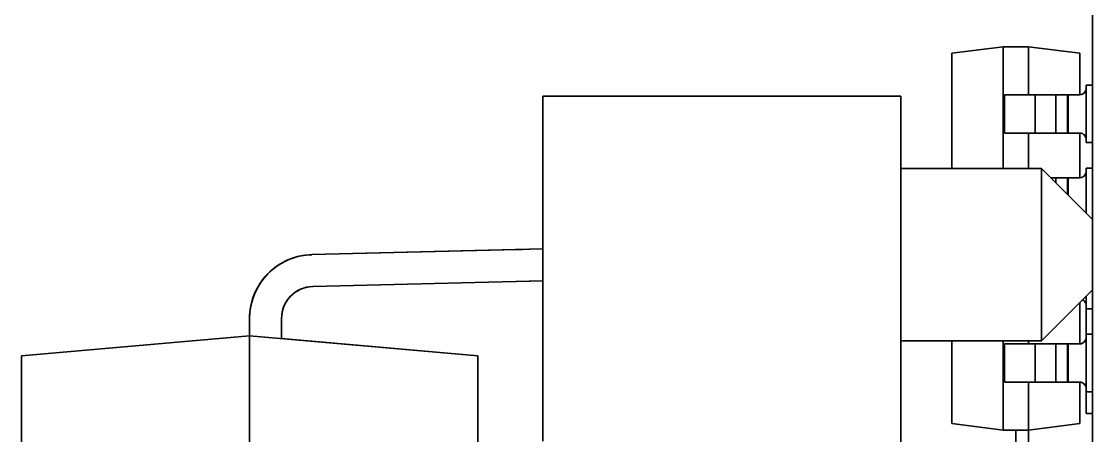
# Model space of a CAD drawing. Extents: x 146 to 1134, y 78 to 926.
# Drawn here: x 280.27 to 288.65, y 337.11 to 340.36 of the extents above; entities that cross this region are included whole.
import ezdxf

# ---------------------------------------------------------------- set-up
doc = ezdxf.new("R2010")
doc.units = 0

msp = doc.modelspace()

# ---------------------------------------------------------------- linework, layer by layer
at = {"color": 7, "lineweight": 35}
msp.add_line((288.6542, 350.7385), (288.6542, 329.0758), dxfattribs=at)
msp.add_line((288.6542, 350.7385), (288.6542, 329.0758), dxfattribs=at)
at = {"color": 7, "lineweight": 35, "ltscale": 0.0189}
msp.add_line((288.6542, 339.8572), (288.6542, 340.6132), dxfattribs=at)
at = {"color": 7, "lineweight": 35, "ltscale": 0.010078}
for p, q in [((287.9542, 340.1572), (287.5542, 340.1072)), ((287.5542, 340.1072), (287.9542, 340.1572)), ((287.9542, 340.1572), (287.5542, 340.1072)), ((288.5542, 340.1072), (288.1542, 340.1572)), ((288.1542, 340.1572), (288.5542, 340.1072)), ((288.5542, 340.1072), (288.1542, 340.1572)), ((287.9542, 337.1572), (287.5542, 337.2072)), ((287.5542, 337.2072), (287.9542, 337.1572)), ((288.5542, 337.2072), (288.1542, 337.1572)), ((288.1542, 337.1572), (288.5542, 337.2072))]:
    msp.add_line(p, q, dxfattribs=at)
at = {"color": 7, "lineweight": 35, "ltscale": 0.005}
for p, q in [((288.1542, 340.1572), (287.9542, 340.1572)), ((287.9542, 340.1572), (288.1542, 340.1572)), ((287.9542, 340.1572), (288.1542, 340.1572)), ((288.6542, 339.2072), (288.6542, 339.4072)), ((288.6042, 337.9072), (288.6042, 338.1072)), ((288.6542, 338.1072), (288.6542, 337.9072)), ((288.6542, 337.9072), (288.6542, 338.1072)), ((288.1542, 337.1572), (287.9542, 337.1572)), ((287.9542, 337.1572), (288.1542, 337.1572))]:
    msp.add_line(p, q, dxfattribs=at)
at = {"color": 7, "lineweight": 35, "ltscale": 0.0238}
msp.add_line((287.9542, 339.2052), (287.9542, 340.1572), dxfattribs=at)
at = {"color": 7, "lineweight": 35, "ltscale": 0.023801}
msp.add_line((287.9542, 340.1572), (287.9542, 339.2051), dxfattribs=at)
at = {"color": 7, "lineweight": 35, "ltscale": 0.009375}
for p, q in [((288.1542, 339.7822), (288.1542, 340.1572)), ((288.1542, 340.1572), (288.1542, 339.7822)), ((288.1542, 337.1572), (288.1542, 337.5322)), ((288.1542, 337.5322), (288.1542, 337.1572))]:
    msp.add_line(p, q, dxfattribs=at)
at = {"color": 7, "lineweight": 35, "ltscale": 0.022551}
msp.add_line((287.5542, 340.1072), (287.5542, 339.2051), dxfattribs=at)
msp.add_line((287.5542, 340.1072), (287.5542, 339.2051), dxfattribs=at)
at = {"color": 7, "lineweight": 35, "ltscale": 0.02255}
msp.add_line((287.5542, 339.2052), (287.5542, 340.1072), dxfattribs=at)
at = {"color": 7, "lineweight": 35, "ltscale": 0.008125}
for p, q in [((288.5542, 339.7822), (288.5542, 340.1072)), ((288.5542, 340.1072), (288.5542, 339.7822)), ((288.5542, 337.2072), (288.5542, 337.5322)), ((288.5542, 337.5322), (288.5542, 337.2072))]:
    msp.add_line(p, q, dxfattribs=at)
at = {"color": 7, "lineweight": 35, "ltscale": 0.000353663}
for p, q in [((288.5996, 339.8114), (288.592, 339.7995)), ((288.5996, 337.8614), (288.592, 337.8495))]:
    msp.add_line(p, q, dxfattribs=at)
at = {"color": 7, "lineweight": 35, "ltscale": 0.00125}
for p, q in [((288.6042, 339.8572), (288.6542, 339.8572)), ((288.6542, 339.8572), (288.6042, 339.8572)), ((288.6542, 339.8572), (288.6042, 339.8572)), ((288.6042, 339.8572), (288.6542, 339.8572)), ((288.6542, 339.8572), (288.6042, 339.8572)), ((288.5542, 339.7822), (288.5042, 339.7822)), ((288.6042, 339.4072), (288.6542, 339.4072)), ((288.6542, 339.4072), (288.6042, 339.4072)), ((288.6042, 339.2072), (288.6542, 339.2072)), ((288.6542, 339.2072), (288.6042, 339.2072)), ((288.6542, 339.2072), (288.6042, 339.2072)), ((288.6042, 339.2072), (288.6542, 339.2072)), ((288.6542, 339.2072), (288.6042, 339.2072)), ((288.5542, 339.1322), (288.5042, 339.1322)), ((288.6042, 338.1072), (288.6542, 338.1072)), ((288.6542, 338.1072), (288.6042, 338.1072)), ((288.6042, 337.9072), (288.6542, 337.9072)), ((288.6542, 337.9072), (288.6042, 337.9072)), ((288.6542, 337.9072), (288.6042, 337.9072)), ((288.6042, 337.9072), (288.6542, 337.9072)), ((288.6542, 337.9072), (288.6042, 337.9072)), ((288.5542, 337.8322), (288.5042, 337.8322)), ((288.6042, 337.4572), (288.6542, 337.4572)), ((288.6542, 337.4572), (288.6042, 337.4572)), ((288.6042, 337.2862), (288.6542, 337.2862)), ((288.6542, 337.2862), (288.6042, 337.2862))]:
    msp.add_line(p, q, dxfattribs=at)
at = {"color": 7, "lineweight": 35, "ltscale": 0.000611115}
msp.add_line((288.6042, 339.8572), (288.6042, 339.8327), dxfattribs=at)
at = {"color": 7, "lineweight": 35, "ltscale": 0.000602722}
for p, q in [((288.6042, 339.8331), (288.6042, 339.8572)), ((288.6042, 339.8331), (288.6042, 339.8572)), ((288.6042, 339.183), (288.6042, 339.2072)), ((288.6042, 339.183), (288.6042, 339.2072)), ((288.6042, 337.8831), (288.6042, 337.9072)), ((288.6042, 337.8831), (288.6042, 337.9072))]:
    msp.add_line(p, q, dxfattribs=at)
at = {"color": 7, "lineweight": 35, "ltscale": 0.01125}
for p, q in [((288.6042, 339.8572), (288.6042, 339.4072)), ((288.6542, 339.4072), (288.6542, 339.8572)), ((288.6042, 337.9072), (288.6042, 337.4572)), ((288.6542, 337.4572), (288.6542, 337.9072))]:
    msp.add_line(p, q, dxfattribs=at)
at = {"color": 7, "lineweight": 35, "ltscale": 0.000428772}
for p, q in [((288.6042, 339.84), (288.6042, 339.8572)), ((288.6542, 339.84), (288.6542, 339.8572)), ((288.6042, 339.4072), (288.6042, 339.4243)), ((288.6542, 339.4072), (288.6542, 339.4243)), ((288.6042, 337.4572), (288.6042, 337.4743)), ((288.6542, 337.4572), (288.6542, 337.4743))]:
    msp.add_line(p, q, dxfattribs=at)
at = {"color": 7, "lineweight": 35, "ltscale": 0.001219}
for p, q in [((288.6042, 339.7913), (288.6042, 339.84)), ((288.6542, 339.7913), (288.6542, 339.84)), ((288.6042, 339.4243), (288.6042, 339.4731)), ((288.6542, 339.4243), (288.6542, 339.4731)), ((288.6042, 339.1413), (288.6042, 339.19)), ((288.6542, 339.1413), (288.6542, 339.19)), ((288.6042, 338.1243), (288.6042, 338.1731)), ((288.6542, 338.1243), (288.6542, 338.1731)), ((288.6042, 337.8413), (288.6042, 337.89)), ((288.6542, 337.8413), (288.6542, 337.89)), ((288.6042, 337.4743), (288.6042, 337.5231)), ((288.6542, 337.4743), (288.6542, 337.5231))]:
    msp.add_line(p, q, dxfattribs=at)
at = {"color": 7, "lineweight": 35, "ltscale": 0.009999}
msp.add_line((288.6042, 339.8322), (288.6042, 339.4322), dxfattribs=at)
at = {"color": 7, "lineweight": 35, "ltscale": 0.0675}
for p, q in [((284.3542, 339.7702), (284.3542, 337.0702)), ((284.3542, 337.0702), (284.3542, 339.7702))]:
    msp.add_line(p, q, dxfattribs=at)
at = {"color": 7, "lineweight": 35, "ltscale": 0.07}
for p, q in [((287.1542, 339.7702), (284.3542, 339.7702)), ((284.3542, 339.7702), (287.1542, 339.7702)), ((284.3542, 339.7702), (287.1542, 339.7702))]:
    msp.add_line(p, q, dxfattribs=at)
at = {"color": 7, "lineweight": 35, "ltscale": 0.029868}
msp.add_line((284.3542, 338.5755), (284.3542, 339.7702), dxfattribs=at)
at = {"color": 7, "lineweight": 35, "ltscale": 0.095}
for p, q in [((287.1542, 335.9702), (287.1542, 339.7702)), ((287.1542, 339.7702), (287.1542, 335.9702))]:
    msp.add_line(p, q, dxfattribs=at)
at = {"color": 7, "lineweight": 35, "ltscale": 0.0045}
for p, q in [((288.1442, 339.7822), (287.9642, 339.7822)), ((288.1442, 337.8322), (287.9642, 337.8322))]:
    msp.add_line(p, q, dxfattribs=at)
at = {"color": 7, "lineweight": 35, "ltscale": 0.0075}
for p, q in [((287.9642, 339.7822), (287.9642, 339.4822)), ((287.9642, 339.7822), (287.9642, 339.4822)), ((287.9642, 339.7822), (287.9642, 339.4822)), ((288.2039, 339.4822), (288.2039, 339.7822)), ((288.2039, 339.4822), (288.2039, 339.7822)), ((288.3663, 339.4822), (288.3663, 339.7822)), ((288.3663, 339.7822), (288.3663, 339.4822)), ((288.4572, 339.4822), (288.4572, 339.7822)), ((288.4572, 339.7822), (288.4572, 339.4822)), ((288.4642, 339.7822), (288.4642, 339.4822)), ((288.4642, 339.4822), (288.4642, 339.7822)), ((287.9642, 337.8322), (287.9642, 337.5322)), ((287.9642, 337.8322), (287.9642, 337.5322)), ((287.9642, 337.8322), (287.9642, 337.5322)), ((288.2039, 337.5322), (288.2039, 337.8322)), ((288.2039, 337.5322), (288.2039, 337.8322)), ((288.3663, 337.5322), (288.3663, 337.8322)), ((288.3663, 337.8322), (288.3663, 337.5322)), ((288.4572, 337.5322), (288.4572, 337.8322)), ((288.4572, 337.8322), (288.4572, 337.5322)), ((288.4642, 337.8322), (288.4642, 337.5322)), ((288.4642, 337.5322), (288.4642, 337.8322))]:
    msp.add_line(p, q, dxfattribs=at)
at = {"color": 7, "lineweight": 35, "ltscale": 0.005991}
for p, q in [((288.2039, 339.7822), (287.9642, 339.7822)), ((287.9642, 339.4822), (288.2039, 339.4822)), ((288.2039, 337.8322), (287.9642, 337.8322)), ((287.9642, 337.5322), (288.2039, 337.5322))]:
    msp.add_line(p, q, dxfattribs=at)
at = {"color": 7, "lineweight": 35, "ltscale": 0.001706}
for p, q in [((288.0325, 339.7822), (287.9642, 339.7822)), ((288.0325, 339.4822), (287.9642, 339.4822)), ((288.0325, 337.8322), (287.9642, 337.8322)), ((288.0325, 337.5322), (287.9642, 337.5322))]:
    msp.add_line(p, q, dxfattribs=at)
at = {"color": 7, "lineweight": 35, "ltscale": 0.004285}
for p, q in [((288.2039, 339.7822), (288.0325, 339.7822)), ((288.2039, 339.4822), (288.0325, 339.4822)), ((288.2039, 337.8322), (288.0325, 337.8322)), ((288.2039, 337.5322), (288.0325, 337.5322))]:
    msp.add_line(p, q, dxfattribs=at)
at = {"color": 7, "lineweight": 35, "ltscale": 0.002272}
for p, q in [((288.2351, 339.7822), (288.1442, 339.7822)), ((288.3663, 339.7822), (288.4572, 339.7822)), ((288.4572, 339.4822), (288.3663, 339.4822)), ((288.3663, 339.1322), (288.4572, 339.1322)), ((288.2351, 337.8322), (288.1442, 337.8322)), ((288.3663, 337.8322), (288.4572, 337.8322)), ((288.4572, 337.5322), (288.3663, 337.5322))]:
    msp.add_line(p, q, dxfattribs=at)
at = {"color": 7, "lineweight": 35, "ltscale": 0.00406}
for p, q in [((288.2039, 339.7822), (288.3663, 339.7822)), ((288.3663, 339.7822), (288.2039, 339.7822)), ((288.2351, 339.7822), (288.3975, 339.7822)), ((288.3663, 339.4822), (288.2039, 339.4822)), ((288.3663, 339.4822), (288.2039, 339.4822)), ((288.2039, 337.8322), (288.3663, 337.8322)), ((288.3663, 337.8322), (288.2039, 337.8322)), ((288.2351, 337.8322), (288.3975, 337.8322)), ((288.3663, 337.5322), (288.2039, 337.5322)), ((288.3663, 337.5322), (288.2039, 337.5322))]:
    msp.add_line(p, q, dxfattribs=at)
at = {"color": 7, "lineweight": 35, "ltscale": 0.00161}
for p, q in [((288.4307, 339.7822), (288.3663, 339.7822)), ((288.4307, 339.4822), (288.3663, 339.4822)), ((288.4307, 339.1322), (288.3663, 339.1322)), ((288.4307, 337.8322), (288.3663, 337.8322)), ((288.4307, 337.5322), (288.3663, 337.5322))]:
    msp.add_line(p, q, dxfattribs=at)
at = {"color": 7, "lineweight": 35, "ltscale": 0.001661}
for p, q in [((288.3975, 339.7822), (288.464, 339.7822)), ((288.3975, 339.1322), (288.464, 339.1322)), ((288.3975, 337.8322), (288.464, 337.8322))]:
    msp.add_line(p, q, dxfattribs=at)
at = {"color": 7, "lineweight": 35, "ltscale": 0.000662231}
for p, q in [((288.4572, 339.7822), (288.4307, 339.7822)), ((288.4572, 339.4822), (288.4307, 339.4822)), ((288.4572, 339.1322), (288.4307, 339.1322)), ((288.4572, 337.8322), (288.4307, 337.8322)), ((288.4572, 337.5322), (288.4307, 337.5322))]:
    msp.add_line(p, q, dxfattribs=at)
at = {"color": 7, "lineweight": 35, "ltscale": 0.000177002}
for p, q in [((288.4572, 339.7822), (288.4642, 339.7822)), ((288.4642, 339.7822), (288.4572, 339.7822)), ((288.4642, 339.4822), (288.4572, 339.4822)), ((288.4642, 339.4822), (288.4572, 339.4822)), ((288.4572, 339.1322), (288.4642, 339.1322)), ((288.4642, 339.1322), (288.4572, 339.1322)), ((288.4572, 337.8322), (288.4642, 337.8322)), ((288.4642, 337.8322), (288.4572, 337.8322)), ((288.4642, 337.5322), (288.4572, 337.5322)), ((288.4642, 337.5322), (288.4572, 337.5322))]:
    msp.add_line(p, q, dxfattribs=at)
at = {"color": 7, "lineweight": 35, "ltscale": 0.001006}
for p, q in [((288.5042, 339.7822), (288.464, 339.7822)), ((288.5042, 339.1322), (288.464, 339.1322)), ((288.5042, 337.8322), (288.464, 337.8322))]:
    msp.add_line(p, q, dxfattribs=at)
at = {"color": 7, "lineweight": 35, "ltscale": 0.00225}
for p, q in [((288.5542, 339.7822), (288.4642, 339.7822)), ((288.4642, 339.7822), (288.5542, 339.7822)), ((288.5542, 339.4822), (288.4642, 339.4822)), ((288.5542, 339.4822), (288.4642, 339.4822)), ((288.5542, 339.1322), (288.4642, 339.1322)), ((288.4642, 339.1322), (288.5542, 339.1322)), ((288.5542, 337.8322), (288.4642, 337.8322)), ((288.4642, 337.8322), (288.5542, 337.8322)), ((288.5542, 337.5322), (288.4642, 337.5322)), ((288.5542, 337.5322), (288.4642, 337.5322))]:
    msp.add_line(p, q, dxfattribs=at)
at = {"color": 7, "lineweight": 35, "ltscale": 0.001825}
for p, q in [((288.6042, 339.7183), (288.6042, 339.7913)), ((288.6542, 339.7183), (288.6542, 339.7913)), ((288.6042, 339.4731), (288.6042, 339.5461)), ((288.6542, 339.4731), (288.6542, 339.5461)), ((288.6042, 339.0683), (288.6042, 339.1413)), ((288.6542, 339.0683), (288.6542, 339.1413)), ((288.6542, 338.8231), (288.6542, 338.8961)), ((288.6542, 338.1731), (288.6542, 338.2461)), ((288.6042, 337.7683), (288.6042, 337.8413)), ((288.6542, 337.7683), (288.6542, 337.8413)), ((288.6042, 337.5231), (288.6042, 337.5961)), ((288.6542, 337.5231), (288.6542, 337.5961))]:
    msp.add_line(p, q, dxfattribs=at)
at = {"color": 7, "lineweight": 35, "ltscale": 0.002152}
for p, q in [((288.6042, 339.6322), (288.6042, 339.7183)), ((288.6542, 339.6322), (288.6542, 339.7183)), ((288.6042, 339.5461), (288.6042, 339.6322)), ((288.6542, 339.5461), (288.6542, 339.6322)), ((288.6042, 338.9822), (288.6042, 339.0683)), ((288.6542, 338.9822), (288.6542, 339.0683)), ((288.6042, 337.6822), (288.6042, 337.7683)), ((288.6542, 337.6822), (288.6542, 337.7683))]:
    msp.add_line(p, q, dxfattribs=at)
at = {"color": 7, "lineweight": 35, "ltscale": 0.006925}
msp.add_line((288.1542, 339.2052), (288.1542, 339.4822), dxfattribs=at)
at = {"color": 7, "lineweight": 35, "ltscale": 0.006926}
msp.add_line((288.1542, 339.4822), (288.1542, 339.2051), dxfattribs=at)
at = {"color": 7, "lineweight": 35, "ltscale": 0.00875}
for p, q in [((288.5542, 339.1322), (288.5542, 339.4822)), ((288.5542, 339.4822), (288.5542, 339.1322))]:
    msp.add_line(p, q, dxfattribs=at)
at = {"color": 7, "lineweight": 35, "ltscale": 0.000350681}
for p, q in [((288.592, 339.4649), (288.5996, 339.4531)), ((288.592, 338.1649), (288.5996, 338.1531))]:
    msp.add_line(p, q, dxfattribs=at)
at = {"color": 7, "lineweight": 35, "ltscale": 0.00062561}
for p, q in [((288.6042, 339.4322), (288.6042, 339.4072)), ((288.6042, 337.4822), (288.6042, 337.4572))]:
    msp.add_line(p, q, dxfattribs=at)
at = {"color": 7, "lineweight": 35, "ltscale": 0.000615692}
for p, q in [((288.6042, 339.4072), (288.6042, 339.4318)), ((288.6042, 337.4572), (288.6042, 337.4818))]:
    msp.add_line(p, q, dxfattribs=at)
at = {"color": 7, "lineweight": 35, "ltscale": 0.000605774}
for p, q in [((288.6042, 339.4072), (288.6042, 339.4314)), ((288.6042, 337.4572), (288.6042, 337.4814))]:
    msp.add_line(p, q, dxfattribs=at)
at = {"color": 7, "lineweight": 35, "ltscale": 0.020111}
for p, q in [((284.3542, 338.5757), (284.3542, 339.3802)), ((284.3542, 338.5757), (284.3542, 339.3802)), ((284.3542, 338.5757), (284.3542, 339.3802)), ((284.3542, 338.5757), (284.3542, 339.3802)), ((284.3542, 338.5757), (284.3542, 339.3802)), ((284.3542, 338.5757), (284.3542, 339.3802)), ((284.3542, 338.5757), (284.3542, 339.3802)), ((284.3542, 338.5757), (284.3542, 339.3802)), ((284.3542, 338.5757), (284.3542, 339.3802)), ((284.3542, 338.5757), (284.3542, 339.3802)), ((284.3542, 338.5757), (284.3542, 339.3802)), ((284.3542, 338.5757), (284.3542, 339.3802)), ((284.3542, 338.5757), (284.3542, 339.3802)), ((284.3542, 338.5757), (284.3542, 339.3802)), ((284.3542, 339.3802), (284.3542, 338.5757)), ((284.3542, 339.3802), (284.3542, 338.5757)), ((284.3542, 339.3802), (284.3542, 338.5757)), ((284.3542, 339.3802), (284.3542, 338.5757)), ((284.3542, 339.3802), (284.3542, 338.5757)), ((284.3542, 339.3802), (284.3542, 338.5757)), ((284.3542, 339.3802), (284.3542, 338.5757)), ((284.3542, 339.3802), (284.3542, 338.5757)), ((284.3542, 339.3802), (284.3542, 338.5757)), ((284.3542, 338.5757), (284.3542, 339.3802)), ((284.3542, 339.3802), (284.3542, 338.5757)), ((284.3542, 338.5757), (284.3542, 339.3802)), ((284.3542, 339.3802), (284.3542, 338.5757)), ((284.3542, 338.5757), (284.3542, 339.3802)), ((284.3542, 339.3802), (284.3542, 338.5757)), ((284.3542, 338.5757), (284.3542, 339.3802)), ((284.3542, 339.3802), (284.3542, 338.5757)), ((284.3542, 338.5757), (284.3542, 339.3802)), ((284.3542, 339.3802), (284.3542, 338.5757)), ((284.3542, 338.5757), (284.3542, 339.3802)), ((284.3542, 339.3802), (284.3542, 338.5757)), ((284.3542, 338.5757), (284.3542, 339.3802)), ((284.3542, 339.3802), (284.3542, 338.5757)), ((284.3542, 338.5757), (284.3542, 339.3802)), ((284.3542, 339.3802), (284.3542, 338.5757)), ((284.3542, 338.5757), (284.3542, 339.3802)), ((284.3542, 339.3802), (284.3542, 338.5757)), ((284.3542, 338.5757), (284.3542, 339.3802)), ((284.3542, 338.5757), (284.3542, 339.3802)), ((284.3542, 338.5757), (284.3542, 339.3802)), ((284.3542, 338.5757), (284.3542, 339.3802)), ((284.3542, 338.5757), (284.3542, 339.3802))]:
    msp.add_line(p, q, dxfattribs=at)
at = {"color": 7, "lineweight": 35, "ltscale": 0.0425}
msp.add_line((284.3542, 339.3802), (284.3542, 337.6802), dxfattribs=at)
msp.add_line((284.3542, 339.3802), (284.3542, 337.6802), dxfattribs=at)
at = {"color": 7, "lineweight": 35, "ltscale": 0.020112}
msp.add_line((284.3542, 339.3802), (284.3542, 338.5757), dxfattribs=at)
msp.add_line((284.3542, 339.3802), (284.3542, 338.5757), dxfattribs=at)
msp.add_line((284.3542, 339.3802), (284.3542, 338.5757), dxfattribs=at)
msp.add_line((284.3542, 339.3802), (284.3542, 338.5757), dxfattribs=at)
msp.add_line((284.3542, 339.3802), (284.3542, 338.5757), dxfattribs=at)
msp.add_line((284.3542, 339.3802), (284.3542, 338.5757), dxfattribs=at)
msp.add_line((284.3542, 339.3802), (284.3542, 338.5757), dxfattribs=at)
msp.add_line((284.3542, 339.3802), (284.3542, 338.5757), dxfattribs=at)
at = {"color": 7, "lineweight": 35, "ltscale": 0.001618}
msp.add_line((284.3542, 339.3155), (284.3542, 339.3802), dxfattribs=at)
at = {"color": 7, "lineweight": 35, "ltscale": 0.004606}
msp.add_line((284.3542, 339.1312), (284.3542, 339.3155), dxfattribs=at)
at = {"color": 7, "lineweight": 35, "ltscale": 0.015111}
for p, q in [((284.3542, 338.5757), (284.3542, 339.1802)), ((284.3542, 338.5757), (284.3542, 339.1802)), ((284.3542, 339.1802), (284.3542, 338.5757)), ((284.3542, 338.5757), (284.3542, 339.1802)), ((284.3542, 338.5757), (284.3542, 339.1802)), ((284.3542, 338.5757), (284.3542, 339.1802)), ((284.3542, 338.5757), (284.3542, 339.1802)), ((284.3542, 338.5757), (284.3542, 339.1802)), ((284.3542, 338.5757), (284.3542, 339.1802)), ((284.3542, 338.5757), (284.3542, 339.1802)), ((284.3542, 338.5757), (284.3542, 339.1802)), ((284.3542, 338.5757), (284.3542, 339.1802)), ((284.3542, 338.5757), (284.3542, 339.1802)), ((284.3542, 338.5757), (284.3542, 339.1802)), ((284.3542, 338.5757), (284.3542, 339.1802))]:
    msp.add_line(p, q, dxfattribs=at)
at = {"color": 7, "lineweight": 35, "ltscale": 0.0325}
msp.add_line((284.3542, 339.1802), (284.3542, 337.8802), dxfattribs=at)
at = {"color": 7, "lineweight": 35, "ltscale": 0.015112}
msp.add_line((284.3542, 339.1802), (284.3542, 338.5757), dxfattribs=at)
msp.add_line((284.3542, 339.1802), (284.3542, 338.5757), dxfattribs=at)
msp.add_line((284.3542, 339.1802), (284.3542, 338.5757), dxfattribs=at)
msp.add_line((284.3542, 339.1802), (284.3542, 338.5757), dxfattribs=at)
msp.add_line((284.3542, 339.1802), (284.3542, 338.5757), dxfattribs=at)
msp.add_line((284.3542, 339.1802), (284.3542, 338.5757), dxfattribs=at)
msp.add_line((284.3542, 339.1802), (284.3542, 338.5757), dxfattribs=at)
msp.add_line((284.3542, 339.1802), (284.3542, 338.5757), dxfattribs=at)
msp.add_line((284.3542, 339.1802), (284.3542, 338.5757), dxfattribs=at)
msp.add_line((284.3542, 339.1802), (284.3542, 338.5757), dxfattribs=at)
msp.add_line((284.3542, 339.1802), (284.3542, 338.5757), dxfattribs=at)
msp.add_line((284.3542, 339.1802), (284.3542, 338.5757), dxfattribs=at)
at = {"color": 7, "lineweight": 35, "ltscale": 0.027499}
for p, q in [((287.1542, 339.2052), (288.2542, 339.2052)), ((287.1542, 339.2052), (288.2542, 339.2052)), ((287.1542, 339.2052), (288.2542, 339.2052)), ((287.1542, 339.2052), (288.2542, 339.2052)), ((287.1542, 339.2052), (288.2542, 339.2052)), ((287.1542, 339.2052), (288.2542, 339.2052)), ((287.1542, 339.2052), (288.2542, 339.2052)), ((287.1542, 339.2052), (288.2542, 339.2052)), ((287.1542, 339.2052), (288.2542, 339.2052)), ((287.1542, 339.2052), (288.2542, 339.2052)), ((287.1542, 339.2052), (288.2542, 339.2052)), ((287.1542, 339.2052), (288.2542, 339.2052)), ((287.1542, 339.2052), (288.2542, 339.2052)), ((287.1542, 339.2052), (288.2542, 339.2052)), ((287.1542, 339.2052), (288.2542, 339.2052)), ((287.1542, 339.2052), (288.2542, 339.2052)), ((287.1542, 339.2052), (288.2542, 339.2052)), ((287.1542, 339.2052), (288.2542, 339.2052)), ((287.1542, 339.2052), (288.2542, 339.2052)), ((287.1542, 339.2052), (288.2542, 339.2052)), ((287.1542, 339.2052), (288.2542, 339.2052)), ((287.1542, 339.2052), (288.2542, 339.2052)), ((287.1542, 339.2052), (288.2542, 339.2052)), ((287.1542, 339.2052), (288.2542, 339.2052)), ((287.1542, 339.2052), (288.2542, 339.2052)), ((287.1542, 339.2052), (288.2542, 339.2052)), ((287.1542, 339.2052), (288.2542, 339.2052)), ((287.1542, 339.2052), (288.2542, 339.2052)), ((288.2542, 337.8552), (287.1542, 337.8552)), ((287.1542, 337.8552), (288.2542, 337.8552))]:
    msp.add_line(p, q, dxfattribs=at)
at = {"color": 7, "lineweight": 35, "ltscale": 0.03375}
for p, q in [((288.2542, 339.2052), (288.2542, 337.8552)), ((288.2542, 337.8552), (288.2542, 339.2052))]:
    msp.add_line(p, q, dxfattribs=at)
at = {"color": 7, "lineweight": 35, "ltscale": 0.014142}
for p, q in [((288.6542, 338.8052), (288.2542, 339.2052)), ((288.2542, 339.2052), (288.6542, 338.8052))]:
    msp.add_line(p, q, dxfattribs=at)
at = {"color": 7, "lineweight": 35, "ltscale": 0.00035302}
msp.add_line((288.5996, 339.1614), (288.592, 339.1495), dxfattribs=at)
at = {"color": 7, "lineweight": 35, "ltscale": 0.000624084}
msp.add_line((288.6042, 339.2072), (288.6042, 339.1822), dxfattribs=at)
at = {"color": 7, "lineweight": 35, "ltscale": 0.008803}
msp.add_line((288.6042, 339.2072), (288.6042, 338.855), dxfattribs=at)
at = {"color": 7, "lineweight": 35, "ltscale": 0.000428009}
for p, q in [((288.6042, 339.19), (288.6042, 339.2072)), ((288.6542, 339.19), (288.6542, 339.2072)), ((288.6042, 338.1072), (288.6042, 338.1243)), ((288.6542, 338.1072), (288.6542, 338.1243)), ((288.6042, 337.89), (288.6042, 337.9072)), ((288.6542, 337.89), (288.6542, 337.9072))]:
    msp.add_line(p, q, dxfattribs=at)
at = {"color": 7, "lineweight": 35, "ltscale": 0.008176}
msp.add_line((288.6042, 339.1822), (288.6042, 338.8552), dxfattribs=at)
at = {"color": 7, "lineweight": 35, "ltscale": 0.010053}
msp.add_line((288.6542, 338.805), (288.6542, 339.2072), dxfattribs=at)
at = {"color": 7, "lineweight": 35, "ltscale": 0.006894}
for p, q in [((284.3542, 338.8555), (284.3542, 339.1312)), ((284.3542, 337.9291), (284.3542, 338.2049))]:
    msp.add_line(p, q, dxfattribs=at)
at = {"color": 7, "lineweight": 35, "ltscale": 0.001757}
msp.add_line((288.3272, 339.1322), (288.3975, 339.1322), dxfattribs=at)
at = {"color": 7, "lineweight": 35, "ltscale": 0.0009758}
for p, q in [((288.3272, 339.1322), (288.3663, 339.1322)), ((288.3663, 339.0931), (288.3663, 339.1322)), ((288.3663, 339.1322), (288.3663, 339.0931))]:
    msp.add_line(p, q, dxfattribs=at)
at = {"color": 7, "lineweight": 35, "ltscale": 0.000976562}
msp.add_line((288.3663, 339.1322), (288.3272, 339.1322), dxfattribs=at)
at = {"color": 7, "lineweight": 35, "ltscale": 0.003248}
for p, q in [((288.4572, 339.0023), (288.4572, 339.1322)), ((288.4572, 339.1322), (288.4572, 339.0023))]:
    msp.add_line(p, q, dxfattribs=at)
at = {"color": 7, "lineweight": 35, "ltscale": 0.003426}
msp.add_line((288.4642, 339.1322), (288.4642, 338.9951), dxfattribs=at)
at = {"color": 7, "lineweight": 35, "ltscale": 0.003425}
msp.add_line((288.4642, 338.9952), (288.4642, 339.1322), dxfattribs=at)
at = {"color": 7, "lineweight": 35, "ltscale": 0.002153}
for p, q in [((288.6042, 338.8961), (288.6042, 338.9822)), ((288.6542, 338.8961), (288.6542, 338.9822)), ((288.6042, 337.5961), (288.6042, 337.6822)), ((288.6542, 337.5961), (288.6542, 337.6822))]:
    msp.add_line(p, q, dxfattribs=at)
at = {"color": 7, "lineweight": 35, "ltscale": 0.001025}
msp.add_line((288.6042, 338.855), (288.6042, 338.8961), dxfattribs=at)
at = {"color": 7, "lineweight": 35, "ltscale": 0.01}
for p, q in [((288.6542, 338.9302), (288.6542, 338.5302)), ((288.6542, 338.5302), (288.6542, 338.1302)), ((288.6042, 337.8822), (288.6042, 337.4822))]:
    msp.add_line(p, q, dxfattribs=at)
at = {"color": 7, "lineweight": 35, "ltscale": 0.003111}
for p, q in [((288.6542, 338.9302), (288.6542, 338.8057)), ((288.6542, 338.9302), (288.6542, 338.8057)), ((288.6542, 338.9302), (288.6542, 338.8057)), ((288.6542, 338.9302), (288.6542, 338.8057)), ((288.6542, 338.9302), (288.6542, 338.8057)), ((288.6542, 338.9302), (288.6542, 338.8057)), ((288.6542, 338.9302), (288.6542, 338.8057)), ((288.6542, 338.9302), (288.6542, 338.8057)), ((288.6542, 338.9302), (288.6542, 338.8057)), ((288.6542, 338.9302), (288.6542, 338.8057)), ((288.6542, 338.9302), (288.6542, 338.8057)), ((288.6542, 338.9302), (288.6542, 338.8057)), ((288.6542, 338.9302), (288.6542, 338.8057)), ((288.6542, 338.1302), (288.6542, 338.2546)), ((288.6542, 338.1302), (288.6542, 338.2546)), ((288.6542, 338.1302), (288.6542, 338.2546)), ((288.6542, 338.1302), (288.6542, 338.2546)), ((288.6542, 338.1302), (288.6542, 338.2546)), ((288.6542, 338.1302), (288.6542, 338.2546)), ((288.6542, 338.1302), (288.6542, 338.2546)), ((288.6542, 338.1302), (288.6542, 338.2546)), ((288.6542, 338.1302), (288.6542, 338.2546)), ((288.6542, 338.1302), (288.6542, 338.2546)), ((288.6542, 338.1302), (288.6542, 338.2546)), ((288.6542, 338.1302), (288.6542, 338.2546)), ((288.6542, 338.1302), (288.6542, 338.2546))]:
    msp.add_line(p, q, dxfattribs=at)
at = {"color": 7, "lineweight": 35, "ltscale": 0.008132}
for p, q in [((284.3542, 338.5302), (284.3542, 338.8555)), ((284.3542, 338.2049), (284.3542, 338.5302))]:
    msp.add_line(p, q, dxfattribs=at)
at = {"color": 7, "lineweight": 35, "ltscale": 0.000468445}
msp.add_line((288.6542, 338.8043), (288.6542, 338.8231), dxfattribs=at)
at = {"color": 7, "lineweight": 35, "ltscale": 0.045282}
msp.add_line((282.5467, 338.5302), (284.3574, 338.5756), dxfattribs=at)
at = {"color": 7, "lineweight": 35, "ltscale": 0.045202}
msp.add_line((282.5467, 338.5302), (284.3542, 338.5755), dxfattribs=at)
msp.add_line((282.5467, 338.5302), (284.3542, 338.5755), dxfattribs=at)
at = {"color": 7, "lineweight": 35, "ltscale": 0.040201}
for p, q in [((282.5467, 338.5302), (284.1542, 338.5705)), ((282.5467, 338.5302), (284.1542, 338.5705)), ((284.1542, 338.5705), (282.5467, 338.5302)), ((282.5467, 338.5302), (284.1542, 338.5705)), ((284.1542, 338.5705), (282.5467, 338.5302)), ((282.5467, 338.5302), (284.1542, 338.5705)), ((284.1542, 338.5705), (282.5467, 338.5302)), ((282.5467, 338.5302), (284.1542, 338.5705)), ((284.1542, 338.5705), (282.5467, 338.5302)), ((284.1542, 338.5705), (282.5467, 338.5302)), ((284.1542, 338.5705), (282.5467, 338.5302)), ((282.5467, 338.5302), (284.1542, 338.5705)), ((284.1542, 338.5705), (282.5467, 338.5302)), ((282.5467, 338.5302), (284.1542, 338.5705)), ((284.1542, 338.5705), (282.5467, 338.5302)), ((282.5467, 338.5302), (284.1542, 338.5705)), ((284.1542, 338.5705), (282.5467, 338.5302)), ((282.5467, 338.5302), (284.1542, 338.5705)), ((282.5467, 338.5302), (284.1542, 338.5705)), ((284.1542, 338.5705), (282.5467, 338.5302)), ((284.1542, 338.5705), (282.5467, 338.5302)), ((282.5467, 338.5302), (284.1542, 338.5705)), ((284.1542, 338.5705), (282.5467, 338.5302)), ((282.5467, 338.5302), (284.1542, 338.5705)), ((282.5467, 338.5302), (284.1542, 338.5705)), ((284.1542, 338.5705), (282.5467, 338.5302))]:
    msp.add_line(p, q, dxfattribs=at)
at = {"color": 7, "lineweight": 35, "ltscale": 0.000998223}
msp.add_line((284.1942, 338.5714), (284.1542, 338.5705), dxfattribs=at)
at = {"color": 7, "lineweight": 35, "ltscale": 0.000956256}
msp.add_line((284.1925, 338.5714), (284.1542, 338.5705), dxfattribs=at)
at = {"color": 7, "lineweight": 35, "ltscale": 0.000981425}
msp.add_line((284.1542, 338.5705), (284.1935, 338.5714), dxfattribs=at)
at = {"color": 7, "lineweight": 35, "ltscale": 0.000912744}
msp.add_line((284.1907, 338.5714), (284.1542, 338.5705), dxfattribs=at)
at = {"color": 7, "lineweight": 35, "ltscale": 0.000938695}
msp.add_line((284.1542, 338.5705), (284.1918, 338.5714), dxfattribs=at)
at = {"color": 7, "lineweight": 35, "ltscale": 0.000894439}
msp.add_line((284.1542, 338.5705), (284.19, 338.5714), dxfattribs=at)
at = {"color": 7, "lineweight": 35, "ltscale": 0.000866962}
msp.add_line((284.1889, 338.5713), (284.1542, 338.5705), dxfattribs=at)
at = {"color": 7, "lineweight": 35, "ltscale": 0.000818112}
msp.add_line((284.187, 338.5713), (284.1542, 338.5705), dxfattribs=at)
at = {"color": 7, "lineweight": 35, "ltscale": 0.000847113}
msp.add_line((284.1542, 338.5705), (284.1881, 338.5713), dxfattribs=at)
at = {"color": 7, "lineweight": 35, "ltscale": 0.000744854}
msp.add_line((284.1542, 338.5705), (284.184, 338.5712), dxfattribs=at)
at = {"color": 7, "lineweight": 35, "ltscale": 0.000712039}
msp.add_line((284.1827, 338.5712), (284.1542, 338.5705), dxfattribs=at)
at = {"color": 7, "lineweight": 35, "ltscale": 0.000766991}
msp.add_line((284.1849, 338.5712), (284.1542, 338.5705), dxfattribs=at)
at = {"color": 7, "lineweight": 35, "ltscale": 0.0007975}
msp.add_line((284.1542, 338.5705), (284.1861, 338.5712), dxfattribs=at)
at = {"color": 7, "lineweight": 35, "ltscale": 0.000688376}
msp.add_line((284.1542, 338.5705), (284.1818, 338.5711), dxfattribs=at)
at = {"color": 7, "lineweight": 35, "ltscale": 0.00065251}
msp.add_line((284.1803, 338.5711), (284.1542, 338.5705), dxfattribs=at)
at = {"color": 7, "lineweight": 35, "ltscale": 0.000626559}
msp.add_line((284.1542, 338.5705), (284.1793, 338.5711), dxfattribs=at)
at = {"color": 7, "lineweight": 35, "ltscale": 0.000558641}
msp.add_line((284.1542, 338.5705), (284.1766, 338.571), dxfattribs=at)
at = {"color": 7, "lineweight": 35, "ltscale": 0.000515147}
msp.add_line((284.1748, 338.571), (284.1542, 338.5705), dxfattribs=at)
at = {"color": 7, "lineweight": 35, "ltscale": 0.000587642}
msp.add_line((284.1777, 338.571), (284.1542, 338.5705), dxfattribs=at)
at = {"color": 7, "lineweight": 35, "ltscale": 0.000393802}
msp.add_line((284.1542, 338.5705), (284.17, 338.5709), dxfattribs=at)
at = {"color": 7, "lineweight": 35, "ltscale": 0.000482314}
msp.add_line((284.1542, 338.5705), (284.1735, 338.5709), dxfattribs=at)
at = {"color": 7, "lineweight": 35, "ltscale": 0.000431956}
msp.add_line((284.1715, 338.5709), (284.1542, 338.5705), dxfattribs=at)
at = {"color": 7, "lineweight": 35, "ltscale": 0.000332747}
msp.add_line((284.1675, 338.5708), (284.1542, 338.5705), dxfattribs=at)
at = {"color": 7, "lineweight": 35, "ltscale": 0.000283897}
msp.add_line((284.1542, 338.5705), (284.1656, 338.5707), dxfattribs=at)
at = {"color": 7, "lineweight": 35, "ltscale": 0.045046}
for p, q in [((284.3542, 338.3254), (282.5529, 338.2802)), ((282.5529, 338.2802), (284.3542, 338.3254))]:
    msp.add_line(p, q, dxfattribs=at)
at = {"color": 7, "lineweight": 35, "ltscale": 0.005001}
msp.add_line((284.3542, 338.3254), (284.1542, 338.3204), dxfattribs=at)
at = {"color": 7, "lineweight": 35, "ltscale": 0.03138}
msp.add_line((284.3542, 337.0702), (284.3542, 338.3254), dxfattribs=at)
at = {"color": 7, "lineweight": 35, "ltscale": 0.016109}
for p, q in [((284.3542, 337.6802), (284.3542, 338.3246)), ((284.3542, 337.6802), (284.3542, 338.3246)), ((284.3542, 337.6802), (284.3542, 338.3246)), ((284.3542, 337.6802), (284.3542, 338.3246)), ((284.3542, 337.6802), (284.3542, 338.3246)), ((284.3542, 337.6802), (284.3542, 338.3246)), ((284.3542, 337.6802), (284.3542, 338.3246)), ((284.3542, 337.6802), (284.3542, 338.3246)), ((284.3542, 337.6802), (284.3542, 338.3246)), ((284.3542, 337.6802), (284.3542, 338.3246)), ((284.3542, 337.6802), (284.3542, 338.3246)), ((284.3542, 337.6802), (284.3542, 338.3246)), ((284.3542, 337.6802), (284.3542, 338.3246)), ((284.3542, 337.6802), (284.3542, 338.3246)), ((284.3542, 338.3246), (284.3542, 337.6802)), ((284.3542, 338.3246), (284.3542, 337.6802)), ((284.3542, 338.3246), (284.3542, 337.6802)), ((284.3542, 338.3246), (284.3542, 337.6802)), ((284.3542, 338.3246), (284.3542, 337.6802)), ((284.3542, 338.3246), (284.3542, 337.6802)), ((284.3542, 338.3246), (284.3542, 337.6802)), ((284.3542, 338.3246), (284.3542, 337.6802)), ((284.3542, 338.3246), (284.3542, 337.6802)), ((284.3542, 338.3246), (284.3542, 337.6802)), ((284.3542, 338.3246), (284.3542, 337.6802)), ((284.3542, 338.3246), (284.3542, 337.6802)), ((284.3542, 337.6802), (284.3542, 338.3246)), ((284.3542, 338.3246), (284.3542, 337.6802)), ((284.3542, 337.6802), (284.3542, 338.3246)), ((284.3542, 338.3246), (284.3542, 337.6802)), ((284.3542, 337.6802), (284.3542, 338.3246)), ((284.3542, 338.3246), (284.3542, 337.6802)), ((284.3542, 337.6802), (284.3542, 338.3246)), ((284.3542, 338.3246), (284.3542, 337.6802)), ((284.3542, 337.6802), (284.3542, 338.3246)), ((284.3542, 338.3246), (284.3542, 337.6802)), ((284.3542, 337.6802), (284.3542, 338.3246)), ((284.3542, 338.3246), (284.3542, 337.6802)), ((284.3542, 337.6802), (284.3542, 338.3246)), ((284.3542, 338.3246), (284.3542, 337.6802)), ((284.3542, 337.6802), (284.3542, 338.3246)), ((284.3542, 338.3246), (284.3542, 337.6802)), ((284.3542, 337.6802), (284.3542, 338.3246)), ((284.3542, 338.3246), (284.3542, 337.6802)), ((284.3542, 337.6802), (284.3542, 338.3246)), ((284.3542, 338.3246), (284.3542, 337.6802)), ((284.3542, 337.6802), (284.3542, 338.3246)), ((284.3542, 338.3246), (284.3542, 337.6802)), ((284.3542, 337.6802), (284.3542, 338.3246)), ((284.3542, 338.3246), (284.3542, 337.6802)), ((284.3542, 337.6802), (284.3542, 338.3246)), ((284.3542, 337.6802), (284.3542, 338.3246)), ((284.3542, 338.3245), (284.3542, 337.6802)), ((284.3542, 338.3245), (284.3542, 337.6802))]:
    msp.add_line(p, q, dxfattribs=at)
at = {"color": 7, "lineweight": 35, "ltscale": 0.011108}
for p, q in [((284.3542, 337.8802), (284.3542, 338.3245)), ((284.3542, 337.8802), (284.3542, 338.3245)), ((284.3542, 338.3245), (284.3542, 337.8802)), ((284.3542, 337.8802), (284.3542, 338.3245)), ((284.3542, 338.3245), (284.3542, 337.8802)), ((284.3542, 337.8802), (284.3542, 338.3245)), ((284.3542, 338.3245), (284.3542, 337.8802)), ((284.3542, 337.8802), (284.3542, 338.3245)), ((284.3542, 338.3245), (284.3542, 337.8802)), ((284.3542, 337.8802), (284.3542, 338.3245)), ((284.3542, 338.3245), (284.3542, 337.8802)), ((284.3542, 337.8802), (284.3542, 338.3245)), ((284.3542, 338.3245), (284.3542, 337.8802)), ((284.3542, 337.8802), (284.3542, 338.3245)), ((284.3542, 338.3245), (284.3542, 337.8802)), ((284.3542, 337.8802), (284.3542, 338.3245)), ((284.3542, 338.3245), (284.3542, 337.8802)), ((284.3542, 337.8802), (284.3542, 338.3245)), ((284.3542, 338.3245), (284.3542, 337.8802)), ((284.3542, 337.8802), (284.3542, 338.3245)), ((284.3542, 338.3245), (284.3542, 337.8802)), ((284.3542, 337.8802), (284.3542, 338.3245)), ((284.3542, 338.3245), (284.3542, 337.8802)), ((284.3542, 337.8802), (284.3542, 338.3245)), ((284.3542, 338.3245), (284.3542, 337.8802)), ((284.3542, 337.8802), (284.3542, 338.3245)), ((284.3542, 338.3245), (284.3542, 337.8802))]:
    msp.add_line(p, q, dxfattribs=at)
at = {"color": 7, "lineweight": 35, "ltscale": 0.014143}
for p, q in [((288.2542, 337.8552), (288.6542, 338.2552)), ((288.6542, 338.2552), (288.2542, 337.8552))]:
    msp.add_line(p, q, dxfattribs=at)
at = {"color": 7, "lineweight": 35, "ltscale": 0.003697}
msp.add_line((288.6542, 338.1072), (288.6542, 338.2551), dxfattribs=at)
at = {"color": 7, "lineweight": 35, "ltscale": 0.008075}
msp.add_line((288.5542, 337.8322), (288.5542, 338.1552), dxfattribs=at)
at = {"color": 7, "lineweight": 35, "ltscale": 0.008074}
msp.add_line((288.5542, 338.1551), (288.5542, 337.8322), dxfattribs=at)
at = {"color": 7, "lineweight": 35, "ltscale": 0.001823}
msp.add_line((288.6042, 338.2051), (288.6042, 338.1322), dxfattribs=at)
at = {"color": 7, "lineweight": 35, "ltscale": 0.002444}
msp.add_line((288.6042, 338.205), (288.6042, 338.1072), dxfattribs=at)
at = {"color": 7, "lineweight": 35, "ltscale": 0.000798798}
msp.add_line((288.6042, 338.1731), (288.6042, 338.205), dxfattribs=at)
at = {"color": 7, "lineweight": 35, "ltscale": 0.006278}
msp.add_line((288.6042, 337.8818), (288.6042, 338.1329), dxfattribs=at)
at = {"color": 7, "lineweight": 35, "ltscale": 0.006276}
msp.add_line((288.6042, 338.1326), (288.6042, 337.8815), dxfattribs=at)
at = {"color": 7, "lineweight": 35, "ltscale": 0.000627136}
msp.add_line((288.6042, 338.1072), (288.6042, 338.1323), dxfattribs=at)
at = {"color": 7, "lineweight": 35, "ltscale": 0.000624847}
msp.add_line((288.6042, 338.1322), (288.6042, 338.1072), dxfattribs=at)
at = {"color": 7, "lineweight": 35, "ltscale": 0.000605011}
msp.add_line((288.6042, 338.1072), (288.6042, 338.1314), dxfattribs=at)
at = {"color": 7, "lineweight": 35, "ltscale": 0.00338}
for p, q in [((282.0592, 337.8951), (282.0592, 338.0303)), ((282.0592, 337.8951), (282.0592, 338.0303)), ((282.0592, 337.8951), (282.0592, 338.0303)), ((282.0592, 338.0303), (282.0592, 337.8951)), ((282.0592, 337.8951), (282.0592, 338.0303)), ((282.0592, 338.0303), (282.0592, 337.8951)), ((282.0592, 337.8951), (282.0592, 338.0303)), ((282.0592, 338.0303), (282.0592, 337.8951)), ((282.0592, 337.8951), (282.0592, 338.0303)), ((282.0592, 338.0303), (282.0592, 337.8951))]:
    msp.add_line(p, q, dxfattribs=at)
at = {"color": 7, "lineweight": 35, "ltscale": 0.003379}
for p, q in [((282.0592, 337.8952), (282.0592, 338.0303)), ((282.0592, 337.8952), (282.0592, 338.0303)), ((282.0592, 338.0303), (282.0592, 337.8952)), ((282.0592, 338.0303), (282.0592, 337.8952)), ((282.0592, 337.8952), (282.0592, 338.0303)), ((282.0592, 338.0303), (282.0592, 337.8952)), ((282.0592, 337.8952), (282.0592, 338.0303)), ((282.0592, 338.0303), (282.0592, 337.8952)), ((282.0592, 337.8952), (282.0592, 338.0303)), ((282.0592, 338.0303), (282.0592, 337.8952)), ((282.0592, 337.8952), (282.0592, 338.0303)), ((282.0592, 337.8952), (282.0592, 338.0303)), ((282.0592, 338.0303), (282.0592, 337.8952)), ((282.0592, 338.0303), (282.0592, 337.8952)), ((282.0592, 337.8952), (282.0592, 338.0303)), ((282.0592, 338.0303), (282.0592, 337.8952)), ((282.0592, 337.8952), (282.0592, 338.0303)), ((282.0592, 337.8952), (282.0592, 338.0303)), ((282.0592, 338.0303), (282.0592, 337.8952))]:
    msp.add_line(p, q, dxfattribs=at)
at = {"color": 7, "lineweight": 35, "ltscale": 0.003926}
for p, q in [((282.3092, 338.0303), (282.3092, 337.8733)), ((282.3092, 337.8733), (282.3092, 338.0303))]:
    msp.add_line(p, q, dxfattribs=at)
at = {"color": 7, "lineweight": 35, "ltscale": 0.044796}
for p, q in [((282.0592, 337.8952), (280.2742, 337.739)), ((282.0592, 337.8952), (280.2742, 337.739)), ((280.2742, 337.739), (282.0592, 337.8952)), ((283.8442, 337.739), (282.0592, 337.8952)), ((282.0592, 337.8952), (283.8442, 337.739))]:
    msp.add_line(p, q, dxfattribs=at)
at = {"color": 7, "lineweight": 35, "ltscale": 0.15875}
for p, q in [((282.0592, 331.5452), (282.0592, 337.8952)), ((282.0592, 337.8952), (282.0592, 331.5452))]:
    msp.add_line(p, q, dxfattribs=at)
at = {"color": 7, "lineweight": 35, "ltscale": 0.004607}
msp.add_line((284.3542, 337.7449), (284.3542, 337.9291), dxfattribs=at)
at = {"color": 7, "lineweight": 35, "ltscale": 0.000610352}
msp.add_line((288.6042, 337.9072), (288.6042, 337.8828), dxfattribs=at)
at = {"color": 7, "lineweight": 35, "ltscale": 0.038522}
msp.add_line((283.8442, 337.739), (282.3092, 337.8733), dxfattribs=at)
at = {"color": 7, "lineweight": 35, "ltscale": 0.004344}
msp.add_line((287.5542, 337.6822), (287.5542, 337.856), dxfattribs=at)
at = {"color": 7, "lineweight": 35, "ltscale": 0.004343}
msp.add_line((287.5542, 337.8559), (287.5542, 337.6822), dxfattribs=at)
at = {"color": 7, "lineweight": 35, "ltscale": 0.0162}
msp.add_line((287.5542, 337.2072), (287.5542, 337.8552), dxfattribs=at)
at = {"color": 7, "lineweight": 35, "ltscale": 0.016199}
msp.add_line((287.5542, 337.8551), (287.5542, 337.2072), dxfattribs=at)
msp.add_line((287.5542, 337.8551), (287.5542, 337.2072), dxfattribs=at)
at = {"color": 7, "lineweight": 35, "ltscale": 0.01745}
msp.add_line((287.9542, 337.1572), (287.9542, 337.8552), dxfattribs=at)
at = {"color": 7, "lineweight": 35, "ltscale": 0.017449}
msp.add_line((287.9542, 337.8551), (287.9542, 337.1572), dxfattribs=at)
at = {"color": 7, "lineweight": 35, "ltscale": 0.000575256}
msp.add_line((288.1542, 337.8322), (288.1542, 337.8552), dxfattribs=at)
at = {"color": 7, "lineweight": 35, "ltscale": 0.000574493}
msp.add_line((288.1542, 337.8551), (288.1542, 337.8322), dxfattribs=at)
at = {"color": 7, "lineweight": 35, "ltscale": 0.050471}
for p, q in [((280.2742, 337.739), (280.2742, 335.7202)), ((280.2742, 335.7202), (280.2742, 337.739))]:
    msp.add_line(p, q, dxfattribs=at)
at = {"color": 7, "lineweight": 35, "ltscale": 0.150941}
for p, q in [((280.2742, 337.739), (280.2742, 331.7014)), ((283.8442, 331.7014), (283.8442, 337.739)), ((283.8442, 337.739), (283.8442, 331.7014))]:
    msp.add_line(p, q, dxfattribs=at)
at = {"color": 7, "lineweight": 35, "ltscale": 0.001617}
msp.add_line((284.3542, 337.6802), (284.3542, 337.7449), dxfattribs=at)
at = {"color": 7, "lineweight": 35, "ltscale": 0.004999}
msp.add_line((287.5542, 337.6822), (287.5542, 337.4822), dxfattribs=at)
at = {"color": 7, "lineweight": 35, "ltscale": 0.000351323}
msp.add_line((288.592, 337.5149), (288.5996, 337.5031), dxfattribs=at)
at = {"color": 7, "lineweight": 35, "ltscale": 0.004919}
msp.add_line((288.6042, 337.2862), (288.6042, 337.4829), dxfattribs=at)
at = {"color": 7, "lineweight": 35, "ltscale": 0.004912}
msp.add_line((288.6042, 337.4826), (288.6042, 337.2862), dxfattribs=at)
at = {"color": 7, "lineweight": 35, "ltscale": 0.004275}
for p, q in [((288.6042, 337.2862), (288.6042, 337.4572)), ((288.6542, 337.4572), (288.6542, 337.2862)), ((288.6542, 337.2862), (288.6542, 337.4572))]:
    msp.add_line(p, q, dxfattribs=at)
at = {"color": 7, "lineweight": 35, "ltscale": 0.02}
for p, q in [((288.6542, 336.4862), (288.6542, 337.2862)), ((288.6542, 337.2862), (288.6542, 336.4862))]:
    msp.add_line(p, q, dxfattribs=at)
at = {"color": 7, "lineweight": 35, "ltscale": 0.026775}
for p, q in [((288.0542, 336.0862), (288.0542, 337.1572)), ((288.0542, 336.0862), (288.0542, 337.1572)), ((288.1542, 337.1572), (288.1542, 336.0862)), ((288.1542, 336.0862), (288.1542, 337.1572))]:
    msp.add_line(p, q, dxfattribs=at)
at = {"color": 7, "lineweight": 35}
for centre, radius, start, end in [((288.5542, 339.8322), 0.05, 319.14075, 0), ((288.5536, 339.8324), 0.0506, 319.38105, 359.70978), ((288.5535, 339.8325), 0.0507, 320.01759, 359.6733), ((288.5536, 339.8325), 0.0507, 320.00575, 359.69549), ((288.554, 339.8326), 0.0505, 270.24442, 319.50499), ((288.554, 339.8326), 0.0505, 270.25189, 319.49704), ((288.554, 339.8326), 0.0504, 270.22479, 318.91023), ((288.554, 339.8326), 0.0504, 270.22479, 318.91023), ((288.5542, 339.8322), 0.05, 270, 319.14075), ((288.554, 339.4317), 0.0505, 40.50296, 89.74811), ((288.5542, 339.4322), 0.05, 40.85925, 90), ((288.554, 339.4317), 0.0504, 41.08977, 89.77521), ((288.5542, 339.4322), 0.05, 360, 40.85925), ((288.5536, 339.4319), 0.0506, 0.29022, 40.61895), ((288.5535, 339.4319), 0.0507, 0.3267, 39.98241), ((288.554, 339.1826), 0.0505, 270.25189, 319.49704), ((288.554, 339.1826), 0.0505, 270.24442, 319.50499), ((288.5542, 339.1822), 0.05, 270, 319.14075), ((288.554, 339.1826), 0.0504, 270.22479, 318.91023), ((288.554, 339.1826), 0.0504, 270.22479, 318.91023), ((288.5542, 339.1822), 0.05, 319.14075, 0), ((288.5536, 339.1824), 0.0506, 319.38105, 359.70978), ((288.5535, 339.1825), 0.0507, 320.01759, 359.6733), ((288.5536, 339.1824), 0.0507, 320.00575, 359.69549), ((282.5592, 338.0303), 0.5, 91.43567, 180.00001), ((282.5565, 338.0342), 0.4953, 113.47135, 135.82326), ((282.5567, 338.034), 0.4956, 113.47706, 135.81753), ((282.5567, 338.034), 0.4956, 113.47706, 135.81753), ((282.5565, 338.0342), 0.4953, 113.47135, 135.82326), ((282.5567, 338.034), 0.4956, 113.47706, 135.81753), ((282.5565, 338.0342), 0.4953, 113.47135, 135.82326), ((282.5567, 338.034), 0.4956, 113.47706, 135.81753), ((282.5565, 338.0342), 0.4953, 113.47135, 135.82326), ((282.5567, 338.034), 0.4956, 113.47706, 135.81753), ((282.5565, 338.0342), 0.4953, 113.47135, 135.82326), ((282.5565, 338.0342), 0.4953, 113.47135, 135.82326), ((282.5565, 338.0342), 0.4953, 113.47135, 135.82326), ((282.5565, 338.0342), 0.4953, 113.47135, 135.82326), ((282.5567, 338.034), 0.4956, 113.47706, 135.81753), ((282.5565, 338.0342), 0.4953, 113.47135, 135.82326), ((282.5567, 338.034), 0.4956, 113.47706, 135.81753), ((282.5565, 338.0342), 0.4953, 113.47135, 135.82326), ((282.5567, 338.034), 0.4956, 113.47706, 135.81753), ((282.5565, 338.0342), 0.4953, 113.47135, 135.82326), ((282.5567, 338.034), 0.4956, 113.47706, 135.81753), ((282.5567, 338.034), 0.4956, 113.47706, 135.81753), ((282.5565, 338.0342), 0.4953, 113.47134, 135.82326), ((282.5565, 338.0342), 0.4953, 113.47134, 135.82326), ((282.5565, 338.0342), 0.4953, 113.47134, 135.82326), ((282.5565, 338.0342), 0.4953, 113.47134, 135.82326), ((282.5567, 338.034), 0.4956, 113.47706, 135.81753), ((282.5565, 338.0342), 0.4953, 113.47134, 135.82326), ((282.5565, 338.0342), 0.4953, 113.47134, 135.82326), ((282.5582, 338.035), 0.4953, 91.33026, 113.68217), ((282.5582, 338.035), 0.4953, 91.33026, 113.68217), ((282.5582, 338.035), 0.4953, 91.33026, 113.68217), ((282.5582, 338.035), 0.4953, 91.33026, 113.68217), ((282.5582, 338.035), 0.4953, 91.33026, 113.68217), ((282.5582, 338.035), 0.4953, 91.33026, 113.68217), ((282.5582, 338.035), 0.4953, 91.33026, 113.68217), ((282.5582, 338.035), 0.4953, 91.33026, 113.68217), ((282.5582, 338.035), 0.4953, 91.33026, 113.68217), ((282.5582, 338.035), 0.4953, 91.33026, 113.68217), ((282.5582, 338.035), 0.4953, 91.33026, 113.68217), ((282.5582, 338.035), 0.4953, 91.33026, 113.68217), ((282.5582, 338.035), 0.4953, 91.33026, 113.68217), ((282.5582, 338.035), 0.4953, 91.33026, 113.68217), ((282.5582, 338.035), 0.4953, 91.33026, 113.68217), ((282.5582, 338.035), 0.4953, 91.33026, 113.68217), ((282.5582, 338.035), 0.4953, 91.33026, 113.68217), ((282.5582, 338.035), 0.4953, 91.33026, 113.68217), ((282.5582, 338.035), 0.4953, 91.33026, 113.68217), ((282.5582, 338.035), 0.4953, 91.33026, 113.68217), ((282.5582, 338.035), 0.4953, 91.33026, 113.68217), ((282.5582, 338.035), 0.4953, 91.33026, 113.68217), ((282.5582, 338.035), 0.4953, 91.33026, 113.68217), ((282.5582, 338.035), 0.4953, 91.33026, 113.68217), ((282.5582, 338.035), 0.4953, 91.33026, 113.68217), ((282.5582, 338.035), 0.4953, 91.33026, 113.68217), ((282.5582, 338.035), 0.4953, 91.33026, 113.68217), ((282.5582, 338.035), 0.4953, 91.33026, 113.68217), ((282.5553, 338.0329), 0.4953, 135.61242, 157.96433), ((282.5553, 338.0329), 0.4953, 135.61242, 157.96433), ((282.5553, 338.0329), 0.4953, 135.61242, 157.96433), ((282.5553, 338.0329), 0.4953, 135.61242, 157.96433), ((282.5553, 338.0329), 0.4953, 135.61242, 157.96433), ((282.5553, 338.0329), 0.4953, 135.61242, 157.96433), ((282.5553, 338.0329), 0.4953, 135.61242, 157.96433), ((282.5553, 338.0329), 0.4953, 135.61242, 157.96433), ((282.5553, 338.0329), 0.4953, 135.61242, 157.96433), ((282.5553, 338.0329), 0.4953, 135.61242, 157.96433), ((282.5553, 338.0329), 0.4953, 135.61242, 157.96433), ((282.5553, 338.0329), 0.4953, 135.61242, 157.96433), ((282.5553, 338.0329), 0.4953, 135.61242, 157.96433), ((282.5555, 338.0328), 0.4956, 135.61815, 157.95862), ((282.5553, 338.0329), 0.4953, 135.61242, 157.96433), ((282.5555, 338.0328), 0.4956, 135.61815, 157.95862), ((282.5553, 338.0329), 0.4953, 135.61242, 157.96433), ((282.5555, 338.0328), 0.4956, 135.61815, 157.95862), ((282.5553, 338.0329), 0.4953, 135.61242, 157.96433), ((282.5555, 338.0328), 0.4956, 135.61815, 157.95862), ((282.5553, 338.0329), 0.4953, 135.61242, 157.96433), ((282.5553, 338.0329), 0.4953, 135.61242, 157.96433), ((282.5555, 338.0328), 0.4956, 135.61815, 157.95862), ((282.5553, 338.0329), 0.4953, 135.61242, 157.96433), ((282.5555, 338.0328), 0.4956, 135.61815, 157.95862), ((282.5553, 338.0329), 0.4953, 135.61242, 157.96433), ((282.5553, 338.0329), 0.4953, 135.61242, 157.96433), ((282.5553, 338.0329), 0.4953, 135.61242, 157.96433), ((282.5546, 338.0312), 0.4953, 157.75351, 180.10541), ((282.5548, 338.0312), 0.4956, 157.75923, 180.09969), ((282.5548, 338.0312), 0.4956, 157.75923, 180.09969), ((282.5546, 338.0312), 0.4953, 157.75351, 180.10541), ((282.5548, 338.0312), 0.4956, 157.75923, 180.09969), ((282.5546, 338.0312), 0.4953, 157.75351, 180.10541), ((282.5548, 338.0312), 0.4956, 157.75923, 180.09969), ((282.5546, 338.0312), 0.4953, 157.75351, 180.10541), ((282.5548, 338.0312), 0.4956, 157.75923, 180.09969), ((282.5546, 338.0312), 0.4953, 157.75351, 180.10541), ((282.5546, 338.0312), 0.4953, 157.75351, 180.10541), ((282.5546, 338.0312), 0.4953, 157.75351, 180.10541), ((282.5546, 338.0312), 0.4953, 157.75351, 180.10541), ((282.5546, 338.0312), 0.4953, 157.75351, 180.10541), ((282.5546, 338.0312), 0.4953, 157.75351, 180.10541), ((282.5546, 338.0312), 0.4953, 157.75351, 180.10541), ((282.5546, 338.0312), 0.4953, 157.75351, 180.10541), ((282.5546, 338.0312), 0.4953, 157.75351, 180.10541), ((282.5546, 338.0312), 0.4953, 157.75351, 180.10541), ((282.5546, 338.0312), 0.4953, 157.75351, 180.10541), ((282.5546, 338.0312), 0.4953, 157.75351, 180.10541), ((282.5546, 338.0312), 0.4953, 157.75351, 180.10541), ((282.5546, 338.0312), 0.4953, 157.75351, 180.10541), ((282.5546, 338.0312), 0.4953, 157.75351, 180.10541), ((282.5546, 338.0312), 0.4953, 157.75351, 180.10541), ((282.5546, 338.0312), 0.4953, 157.75351, 180.10541), ((282.5546, 338.0312), 0.4953, 157.75351, 180.10541), ((282.5546, 338.0312), 0.4953, 157.75351, 180.10541), ((282.5592, 338.0303), 0.25, 91.43567, 180.00001), ((282.5579, 338.0323), 0.2477, 113.47135, 135.82326), ((282.5579, 338.0323), 0.2477, 113.47135, 135.82324), ((282.5587, 338.0327), 0.2477, 91.33026, 113.68217), ((282.5573, 338.0316), 0.2478, 135.61815, 157.95862), ((282.5573, 338.0316), 0.2477, 135.61242, 157.96434), ((288.5544, 338.1321), 0.0499, 40.37531, 64.15452), ((288.5542, 338.1322), 0.05, 40.85925, 64.0128), ((288.5544, 338.1322), 0.0499, 40.97061, 64.19409), ((288.5542, 338.1322), 0.05, 360, 40.85925), ((288.5536, 338.1319), 0.0506, 0.29022, 40.61895), ((288.5535, 338.1319), 0.0507, 0.3267, 39.98241), ((282.5569, 338.0308), 0.2477, 157.75351, 180.10541), ((282.5569, 338.0308), 0.2477, 157.75351, 180.10541), ((288.5542, 337.8822), 0.05, 319.14075, 0), ((288.5536, 337.8824), 0.0506, 319.38105, 359.70978), ((288.5535, 337.8824), 0.0507, 320.01759, 359.6733), ((288.5536, 337.8824), 0.0507, 320.00575, 359.69549), ((288.554, 337.8827), 0.0505, 270.25189, 319.49704), ((288.554, 337.8826), 0.0505, 270.24442, 319.50499), ((288.5542, 337.8822), 0.05, 270, 319.14075), ((288.554, 337.8826), 0.0504, 270.22479, 318.91023), ((288.554, 337.8826), 0.0504, 270.22479, 318.91023), ((288.554, 337.4817), 0.0505, 40.50296, 89.74811), ((288.5542, 337.4822), 0.05, 40.85925, 90), ((288.554, 337.4818), 0.0504, 41.08977, 89.77521), ((288.5542, 337.4822), 0.05, 360, 40.85925), ((288.5536, 337.4819), 0.0506, 0.29022, 40.61895), ((288.5535, 337.4819), 0.0507, 0.3267, 39.98241)]:
    msp.add_arc(centre, radius, start, end, dxfattribs=at)

doc.saveas('drawing.dxf')
